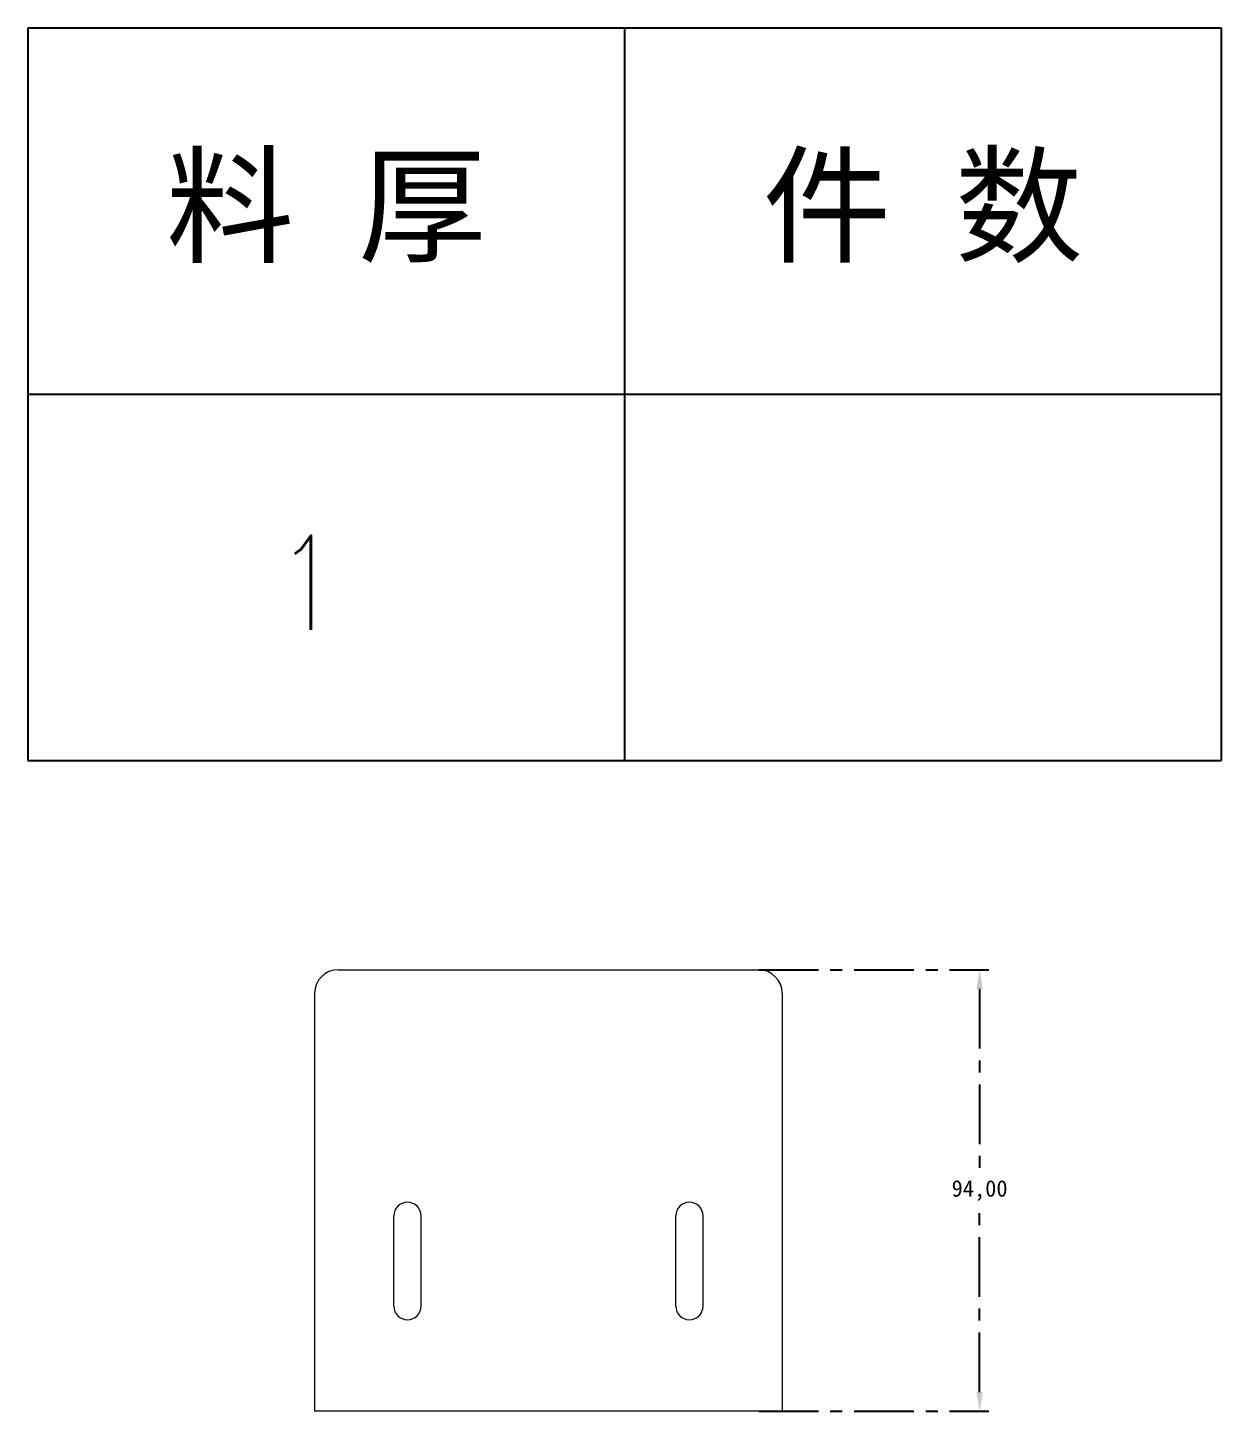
# Model space of a CAD drawing. Header units: millimetres. Extents: x -3862 to 6257, y -4684 to -2127.
# Drawn here: x -2353.7 to -2099.7, y -3933.2 to -3638.6 of the extents above; entities that cross this region are included whole.
import ezdxf
from ezdxf.enums import TextEntityAlignment as Align

# ---------------------------------------------------------------- set-up
doc = ezdxf.new("R2010")
doc.units = ezdxf.units.MM
doc.header["$PDSIZE"] = -1
doc.linetypes.add('CENTERX2', pattern=[20.32, 12.7, -2.54, 2.54, -2.54])
doc.layers.add('DIM', color=3, linetype='Continuous')
doc.layers.add('中心线', color=1, linetype='CENTERX2')
doc.styles.add('DIM', font='romans.shx', dxfattribs={"width": 0.8, "bigfont": 'bigfont.shx'})
doc.dimstyles.new('ISO-25', dxfattribs={"dimtxt": 2.5, "dimasz": 2.5, "dimexe": 1.25, "dimexo": 0.625, "dimtad": 1, "dimtxsty": 'Standard', "dimcen": 2.5, "dimadec": 0, "dimazin": 0, "dimtfac": 1, "dimtmove": 0, "dimatfit": 3, "dimfxl": 0, "dimarcsym": 0})

# ---------------------------------------------------------------- blocks, each defined once
blk = doc.blocks.new('*D609')
at = {"layer": 'Defpoints', "color": 0, "transparency": 16777216}
for p in [(-2198.15, -3839.18), (-2198.15, -3933.18), (-2151.14, -3933.18)]:
    blk.add_point(p, dxfattribs=at)
at = {"layer": '中心线', "color": 0, "lineweight": -2, "transparency": 16777216}
for p, q in [((-2198.15, -3839.18), (-2149.14, -3839.18)), ((-2151.14, -3843.26), (-2151.14, -3882.62)), ((-2151.14, -3929.1), (-2151.14, -3889.75)), ((-2198.15, -3933.18), (-2149.14, -3933.18))]:
    blk.add_line(p, q, dxfattribs=at)
at = {"layer": '中心线', "color": 0, "transparency": 16777216}
for points in [[(-2151.82, -3843.26), (-2150.46, -3843.26), (-2151.14, -3839.18)], [(-2151.82, -3929.1), (-2150.46, -3929.1), (-2151.14, -3933.18)]]:
    blk.add_solid(points, dxfattribs=at)
at = {"layer": '中心线', "color": 0, "transparency": 16777216, "insert": (-2151.14, -3886.18), "char_height": 3.5, "attachment_point": 5}
blk.add_mtext('94,00', dxfattribs=at)
blk = doc.blocks.new('*T628')
at = {"color": 0, "linetype": 'ByBlock', "lineweight": -2, "transparency": 16777216}
for p, q in [((0, 0), (127, 0)), ((0, 0), (0, -78)), ((63.5, 0), (63.5, -78)), ((127, 0), (127, -78)), ((0, -39), (127, -39)), ((0, -78), (127, -78))]:
    blk.add_line(p, q, dxfattribs=at)
at = {"color": 0, "transparency": 16777216, "char_height": 10, "width": 60.5, "attachment_point": 5}
for s, insert in [('{\\fSimSun|b0|i0|c134|p2;料 厚}', (31.75, -19.5)), ('{\\fSimSun|b0|i0|c134|p2;件 数}', (95.25, -19.5))]:
    blk.add_mtext(s, dxfattribs=dict(at, insert=insert))
blk = doc.blocks.new('拆图参数')
blk.add_blockref('*T628', (-63.5, 78))
at = {"style": 'DIM', "width": 0.8}
blk.add_attdef('6', text='', height=10, dxfattribs=at).set_placement((-37.13, 18.91), align=Align.MIDDLE_LEFT)
blk.add_attdef('1', text='', height=10, dxfattribs=at).set_placement((36.65, 19.27), align=Align.MIDDLE_CENTER)

msp = doc.modelspace()

# ---------------------------------------------------------------- linework, layer by layer
at = {"color": 7, "linetype": 'Continuous', "lineweight": 15}
for p, q in [((-2287.646, -3839.184), (-2198.146, -3839.184)), ((-2292.646, -3844.184), (-2292.646, -3933.184)), ((-2193.146, -3844.184), (-2193.146, -3933.184)), ((-2275.796, -3910.784), (-2275.796, -3891.584)), ((-2269.996, -3910.784), (-2269.996, -3891.584)), ((-2215.796, -3910.784), (-2215.796, -3891.584)), ((-2209.996, -3910.784), (-2209.996, -3891.584)), ((-2193.146, -3933.184), (-2292.646, -3933.184))]:
    msp.add_line(p, q, dxfattribs=at)
for centre, radius, start, end in [((-2287.646, -3844.184), 5, 90, 180), ((-2198.146, -3844.184), 5, 0, 90), ((-2272.896, -3891.584), 2.9, 0, 180), ((-2212.896, -3891.584), 2.9, 0, 180), ((-2272.896, -3910.784), 2.9, 180, 0), ((-2212.896, -3910.784), 2.9, 180, 0)]:
    msp.add_arc(centre, radius, start, end, dxfattribs=at)

# ---------------------------------------------------------------- block references
at = {"layer": 'DIM', "color": 6}
ref = msp.add_blockref('拆图参数', (-2226.702, -3794.616), dxfattribs=dict(at, xscale=2, yscale=2, zscale=2))
ref.add_attrib('6', '1', dxfattribs={"layer": '0', "height": 20, "style": 'DIM', "width": 0.8}).set_placement((-2300.965, -3756.792), align=Align.MIDDLE_LEFT)

# ---------------------------------------------------------------- dimensions: what is measured, and where the dimension line sits
at = {"layer": '中心线', "color": 6}
dim = msp.add_linear_dim(base=(-2151.138, -3933.184), p1=(-2198.146, -3839.184), p2=(-2198.146, -3933.184), angle=90, dimstyle='ISO-25', override={"dimtxt": 3.5, "dimasz": 4.08, "dimexe": 2, "dimexo": 0, "dimgap": 1.524, "dimtih": 1, "dimtoh": 1, "dimzin": 0, "dimadec": 2, "dimtzin": 0, "dimarcsym": 1}, dxfattribs=at)
dim.commit()
dim.dimension.update_dxf_attribs({"geometry": '*D609', "text_midpoint": (-2151.138, -3886.184)})

doc.saveas('drawing.dxf')
